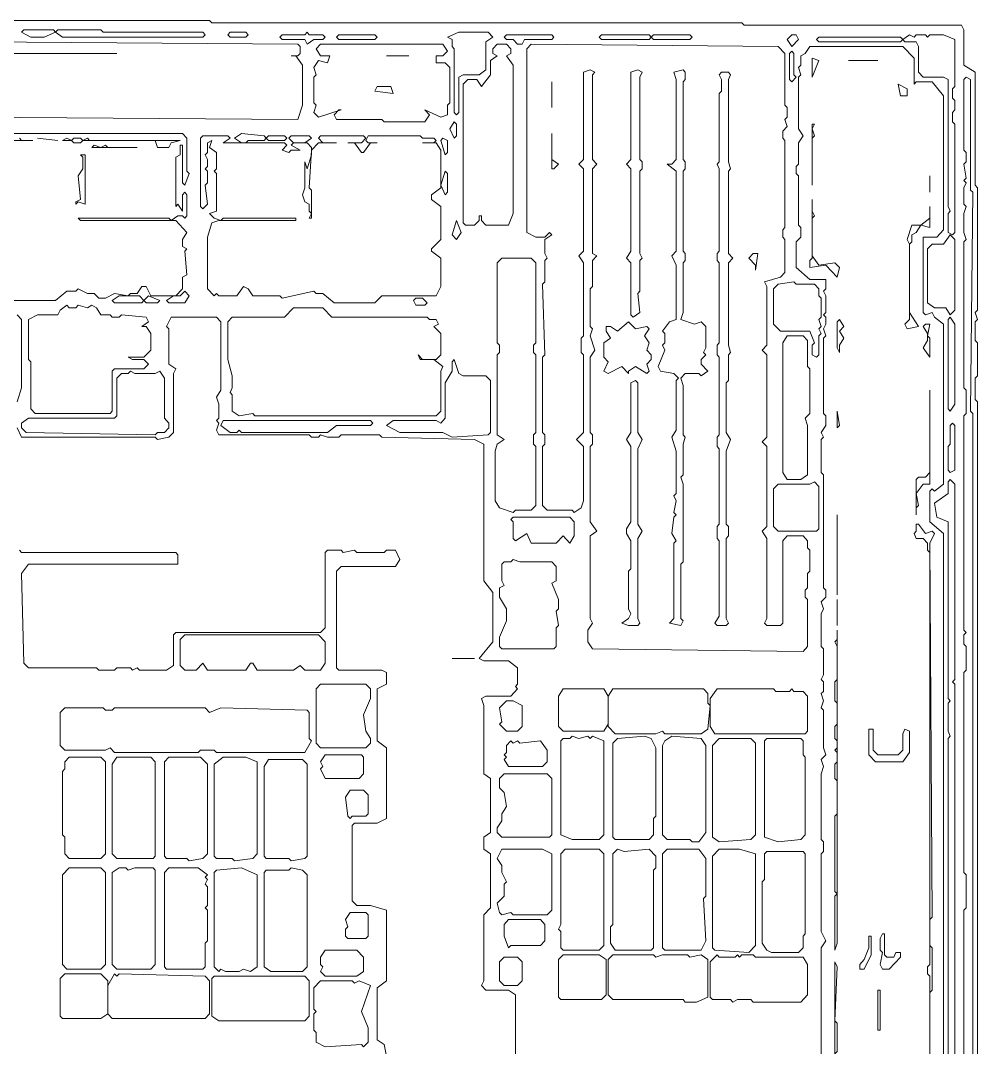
# Model space of a CAD drawing. Header units: millimetres. Extents: x -943 to 53669, y -4146 to 35616.
# Drawn here: x 35969 to 52007, y 18254 to 35458 of the extents above; entities that cross this region are included whole.
import ezdxf

# ---------------------------------------------------------------- set-up
doc = ezdxf.new("R2010")
doc.units = ezdxf.units.MM
doc.layers.add('RASTER_CONTOURS', color=7, linetype='Continuous', lineweight=18, true_color=0x50555f)

msp = doc.modelspace()

# ---------------------------------------------------------------- linework, layer by layer
at = {"layer": 'RASTER_CONTOURS'}
for points in [[(52007, 9867), (52007, 29070), (51969, 29110), (51969, 29465), (52007, 29504), (52007, 30056), (51969, 30095), (51969, 30411), (52007, 30450), (51969, 30569), (52007, 30608), (52007, 32658), (51969, 32698), (51969, 34591), (51779, 34709), (51779, 35300), (51741, 35379), (48097, 35379), (48059, 35419), (39177, 35419), (39139, 35458), (35533, 35458)], [(49388, 17083), (49388, 19922), (49464, 20040), (49388, 20198), (49388, 21499), (49426, 21539), (49426, 21697), (49388, 21736), (49388, 22840), (49426, 22958), (49388, 23077), (49464, 23156), (49426, 23274), (49426, 23905), (49388, 23944), (49426, 24062), (49388, 24181), (49426, 24220), (49426, 24378), (49388, 24417), (49426, 24496), (49426, 24930), (49388, 24969), (49388, 25521), (49426, 25600), (49388, 25719), (49464, 25797), (49464, 25916), (49426, 25955), (49426, 27848), (49388, 27887), (49388, 28439), (49426, 28479), (49388, 28558), (49464, 28676), (49464, 28834), (49426, 28873), (49426, 30135), (49464, 30174), (49426, 30293), (49464, 30371), (49464, 30490), (49426, 30529), (49464, 30569), (49464, 30845), (49426, 30923), (49464, 30963), (49464, 31121), (49198, 31121), (48970, 31318), (48970, 31752), (49046, 31830), (49046, 31988), (49008, 32028), (49008, 32856), (48970, 32895), (48970, 33013), (49008, 33053), (49008, 33408), (49084, 33526), (49008, 33644), (49008, 34512), (49046, 34551), (49008, 34669), (49046, 34709), (49046, 34867), (49122, 34906), (49198, 35024), (50754, 35024), (50944, 34827), (50944, 34393), (50982, 34433), (51248, 34433), (51438, 34196), (51438, 31949), (51324, 31830), (51096, 31830), (51096, 30569), (51134, 30529), (51248, 30569), (51286, 30490), (51438, 30371), (51438, 27690), (51286, 27572), (51248, 27611), (51210, 27572), (51210, 27059), (51438, 26862), (51438, 17911)], [(51779, 17556), (51779, 20553), (51817, 20592), (51817, 21145), (51779, 21184), (51779, 24536), (51817, 24575), (51817, 24969), (51779, 25009), (51779, 25166), (51817, 25206), (51779, 25245), (51779, 28834), (51817, 28873), (51817, 29267), (51779, 29307), (51779, 31752), (51817, 31791), (51779, 31909), (51779, 32225), (51817, 32343), (51779, 32382), (51779, 32658), (51817, 32737), (51779, 32777), (51817, 32816), (51779, 33053), (51817, 33092), (51817, 33250), (51779, 33289), (51779, 34472), (51817, 34512), (51893, 34472), (51893, 32619), (51931, 32580), (51893, 28912), (51931, 28873), (51931, 9552)], [(35381, 33565), (38683, 33565), (38759, 33486), (38759, 32934), (38797, 32895), (38721, 32698), (38683, 32737), (38683, 33368), (38646, 33368), (38646, 33210), (38570, 33171), (38570, 32343), (38608, 32382), (38683, 32264), (38683, 32540), (38721, 32580), (38759, 32540), (38759, 32185), (38721, 32146), (38683, 32185), (38608, 32185), (38494, 32106), (38456, 32146), (36937, 32146), (36975, 32106), (38570, 32106), (38759, 31909), (38683, 31791), (38683, 31673), (38759, 31633), (38721, 31594), (38759, 31199), (38683, 31160), (38683, 30963), (38570, 30845), (38152, 30845), (38076, 31002), (38000, 31002), (37924, 30884), (37810, 30884), (37772, 30845), (37545, 30884), (37393, 30805), (37279, 30805), (37203, 30884), (37089, 30884), (36937, 30963), (36899, 30923), (36748, 30923), (36558, 30766), (35799, 30766)], [(35305, 33447), (36178, 33447), (35988, 33447), (35950, 33486)], [(35912, 30529), (35988, 30450), (35988, 29307), (35912, 29070)], [(35912, 28636), (35988, 28479), (38228, 28479), (38266, 28439), (38456, 28479), (38532, 28558), (38532, 29543), (38570, 29622), (38456, 29701), (38456, 30293), (38418, 30332), (38494, 30490), (39253, 30490), (39329, 30411), (39329, 29267), (39253, 29149), (39291, 29031), (39291, 28794), (39253, 28755), (39291, 28715), (39253, 28597), (39291, 28518), (40809, 28518), (40847, 28479), (40961, 28479), (40999, 28518), (41113, 28479), (41303, 28479), (41341, 28518), (41986, 28518), (42024, 28479), (43580, 28439), (43732, 28360), (43732, 26073), (43884, 25876), (43884, 25048), (43656, 24772), (43732, 24733), (44150, 24733), (44301, 24614), (44301, 24338), (44263, 24299), (44301, 24260), (44187, 24141), (43770, 24141), (43694, 24102), (43732, 23984), (43732, 22840), (43846, 22761), (43846, 21854), (43732, 21775), (43732, 21578), (43846, 21499), (43846, 20592), (43732, 20474), (43732, 19370), (43694, 19291), (43770, 19212), (44150, 19212), (44263, 19134), (44263, 17951)], [(51514, 17714), (51514, 23432), (51552, 23471), (51514, 23550), (51514, 24023), (51552, 24062), (51514, 24102), (51514, 27059), (51324, 27138), (51286, 27375), (51514, 27532), (51514, 27730), (51552, 27769), (51627, 27690), (51627, 24417), (51589, 24378), (51627, 24338), (51627, 12036)], [(51210, 18108), (51210, 19173), (51248, 19212), (51248, 19922), (51210, 19962), (51210, 20395), (51248, 20435), (51210, 26704), (51286, 26862), (51248, 26901), (51134, 26862), (51020, 27020), (50982, 27020), (50982, 26901), (50944, 26862), (50982, 26783), (51096, 26783), (51172, 26704), (51172, 26586), (51210, 26547), (51210, 19646), (51172, 19607), (51172, 19488), (51210, 19449), (51210, 18148)], [(42100, 18108), (42062, 18305), (41948, 18384), (41948, 19252), (42100, 19370), (42100, 20553), (41834, 20632), (41606, 20632), (41530, 20711), (41530, 21973), (41568, 22012), (41948, 22012), (42100, 22091), (42100, 23274), (41948, 23392), (41948, 24260), (42100, 24338), (42100, 24536), (42024, 24575), (41303, 24575), (41265, 24614), (41265, 26231), (41341, 26310), (42252, 26310), (42328, 26428), (42252, 26586), (42100, 26586), (42062, 26547), (41606, 26547), (41568, 26586), (41379, 26547), (41341, 26586), (41113, 26586), (41075, 26547), (41075, 25285), (40999, 25206), (38570, 25206), (38532, 25166), (38532, 24654), (38418, 24575), (37962, 24575), (37924, 24614), (37848, 24575), (37810, 24614), (37583, 24614), (37545, 24575), (37279, 24575), (37241, 24614), (36102, 24614), (36026, 24693), (35988, 26192), (36102, 26349), (38608, 26349), (38608, 26507), (38570, 26547), (35988, 26547), (35950, 26586)]]:
    msp.add_lwpolyline(points, dxfattribs=at)
for points in [[(35988, 35261), (36026, 35300), (36520, 35300), (36558, 35261), (36368, 35182), (36140, 35182)], [(36558, 35261), (36596, 35300), (37317, 35300), (37355, 35261), (39025, 35261), (39063, 35221), (39025, 35182), (36672, 35182)], [(35153, 35064), (35267, 35143), (35305, 35103), (40619, 35064), (40657, 35024), (40657, 34906), (40619, 34867), (40505, 34867), (40581, 34867), (40695, 34709), (40695, 34039), (40619, 33802), (35191, 33841), (35153, 33881), (35153, 34867), (35191, 34906), (37583, 34906), (35837, 34906), (35799, 34945), (35761, 34906), (35267, 34906), (35153, 34985)], [(39443, 35221), (39481, 35261), (39746, 35261), (39784, 35221), (39746, 35182), (39481, 35182)], [(41075, 35182), (41037, 35143), (40885, 35143), (40771, 35064), (40733, 35143), (40354, 35143), (40316, 35182), (40354, 35221), (40733, 35221), (40771, 35261), (40809, 35221), (41037, 35221)], [(41265, 35182), (41303, 35221), (41910, 35221), (41948, 35182), (41910, 35143), (41303, 35143)], [(43808, 35261), (43884, 35182), (43770, 35103), (43770, 34630), (43656, 34551), (43390, 34551), (43314, 34512), (43314, 33920), (43276, 33881), (43239, 33920), (43239, 34985), (43201, 35024), (43201, 35143), (43125, 35182), (43314, 35261)], [(44074, 35182), (44112, 35221), (44871, 35221), (44909, 35182), (44871, 35143), (44415, 35143), (44377, 35064), (44301, 35064), (44225, 35143), (44112, 35143)], [(45668, 35182), (45706, 35221), (46503, 35221), (46541, 35182), (46503, 35143), (45706, 35143)], [(46541, 35182), (46579, 35221), (47186, 35221), (47224, 35182), (47186, 35143), (46579, 35143)], [(48970, 35221), (49008, 35143), (48894, 35024), (48818, 35143), (48894, 35221)], [(49312, 35143), (49350, 35182), (50716, 35182), (50754, 35143), (50716, 35103), (49350, 35103)], [(50868, 35221), (50944, 35182), (50982, 35221), (51134, 35221), (51172, 35182), (51210, 35221), (51438, 35221), (51627, 35143), (51627, 34354), (51589, 34315), (51589, 34157), (51627, 34117), (51627, 33960), (51589, 33920), (51589, 33763), (51627, 33723), (51627, 31909), (51589, 31870), (51514, 31909), (51514, 32225), (51552, 32264), (51514, 32343), (51514, 34472), (51438, 34512), (51096, 34512), (51020, 34591), (51020, 35024), (50982, 35103), (50792, 35103), (50754, 35143)], [(40923, 34985), (40999, 35064), (43049, 35064), (43125, 34945), (43049, 34867), (42935, 34867), (42935, 34748), (43087, 34748), (43163, 34669), (43163, 34078), (43125, 34039), (43125, 33881), (43011, 33841), (42745, 33960), (42821, 33881), (42745, 33763), (42062, 33763), (42024, 33802), (41265, 33802), (41227, 33881), (41303, 33960), (41341, 33960), (40961, 33841), (40885, 33920), (40923, 34039), (40885, 34078), (40885, 34512), (40923, 34551), (40885, 34669), (40961, 34788), (41113, 34748), (41151, 34867), (40999, 34867)], [(44112, 35064), (44187, 34985), (44187, 34906), (44112, 34867), (44225, 34709), (44225, 32225), (44150, 32028), (43770, 32028), (43694, 32106), (43694, 32185), (43656, 32185), (43656, 32106), (43580, 32028), (43428, 32028), (43390, 32067), (43390, 34393), (43466, 34472), (43618, 34472), (43694, 34354), (43846, 34551), (43846, 34788), (43960, 34867), (43884, 34906), (43884, 34985), (43960, 35064)], [(44529, 35064), (48667, 35024), (48781, 34906), (48781, 34039), (48818, 33999), (48818, 33841), (48781, 33802), (48818, 33684), (48743, 33605), (48743, 33486), (48781, 33447), (48781, 31988), (48743, 31949), (48743, 31830), (48781, 31791), (48781, 31239), (48705, 31160), (48439, 31081), (48477, 31002), (48477, 30017), (48401, 29938), (48477, 29859), (48477, 28479), (48401, 28400), (48477, 28321), (48477, 26980), (48401, 26901), (48477, 26783), (48477, 25443), (48439, 25364), (48477, 25324), (48705, 25324), (48743, 25364), (48743, 26744), (48818, 26823), (49084, 26823), (49160, 26744), (49160, 26625), (49198, 26586), (49198, 26231), (49160, 26192), (49160, 25955), (49122, 25916), (49122, 25797), (49160, 25758), (49160, 24969), (49084, 24890), (45554, 24930), (45478, 25048), (45478, 25245), (45554, 25364), (45516, 25443), (45516, 26823), (45630, 26901), (45516, 27059), (45516, 28321), (45554, 28360), (45554, 28518), (45516, 28558), (45516, 29819), (45592, 29938), (45516, 30174), (45554, 30293), (45516, 30332), (45516, 30963), (45554, 31002), (45554, 31436), (45630, 31515), (45554, 31554), (45554, 32974), (45630, 33053), (45554, 33132), (45554, 34551), (45592, 34591), (45516, 34630), (45402, 34591), (45402, 33132), (45326, 33053), (45402, 32974), (45402, 31594), (45326, 31515), (45402, 31397), (45402, 30174), (45364, 30135), (45364, 29898), (45402, 29859), (45402, 28558), (45288, 28439), (45402, 28321), (45402, 27414), (45364, 27296), (45250, 27217), (45212, 27256), (44795, 27256), (44719, 27335), (44719, 28321), (44757, 28360), (44757, 28518), (44719, 28558), (44719, 29819), (44757, 29859), (44719, 31042), (44757, 31081), (44757, 31436), (44795, 31475), (44757, 31554), (44757, 31791), (44871, 31870), (44833, 31909), (44757, 31830), (44605, 31830), (44453, 31909), (44453, 34985)], [(48894, 34945), (48932, 34906), (48932, 34551), (48970, 34512), (48894, 34433), (48856, 34472), (48856, 34906)], [(42100, 34867), (42479, 34867)], [(49236, 34827), (49236, 34512), (49350, 34788)], [(49843, 34788), (50337, 34788)], [(46313, 34630), (46199, 34591), (46199, 33132), (46123, 33053), (46199, 32974), (46199, 31594), (46123, 31475), (46199, 31397), (46199, 30529), (46237, 30490), (46351, 30569), (46313, 30884), (46351, 30923), (46351, 31436), (46389, 31475), (46351, 31554), (46351, 32934), (46389, 32974), (46389, 33092), (46351, 33132), (46351, 34512), (46389, 34591)], [(47072, 34630), (46921, 34591), (46958, 34472), (46958, 33132), (46883, 33053), (46807, 33053), (46958, 32934), (46958, 31594), (46883, 31515), (46958, 31357), (46958, 30450), (46845, 30411), (46731, 30253), (46769, 30214), (46769, 30056), (46731, 30017), (46769, 29938), (46655, 29662), (46693, 29583), (46921, 29543), (46996, 29465), (46958, 29425), (46958, 28597), (46883, 28479), (46958, 28242), (46958, 27532), (46921, 27493), (46958, 27414), (46921, 27217), (46958, 27177), (46921, 27138), (46883, 26862), (46958, 26744), (46921, 26704), (46921, 25443), (46845, 25364), (47034, 25324), (47072, 25403), (47034, 25443), (47034, 26349), (47072, 26389), (47072, 27690), (47034, 27808), (47072, 27848), (47072, 28360), (47110, 28479), (47072, 28518), (47072, 29346), (47034, 29465), (47110, 29543), (47338, 29543), (47376, 29504), (47490, 29583), (47376, 29701), (47376, 29780), (47452, 29859), (47414, 29898), (47452, 29977), (47452, 30332), (47376, 30411), (47262, 30371), (47034, 30450), (47072, 30569), (47072, 31397), (47110, 31436), (47110, 31554), (47072, 31594), (47072, 32934), (47110, 32974), (47110, 33092), (47072, 33132), (47072, 34433), (47110, 34472), (47110, 34591)], [(47832, 34591), (47718, 34591), (47680, 34551), (47718, 34472), (47718, 34275), (47680, 34236), (47680, 33092), (47642, 33053), (47680, 32974), (47680, 31594), (47642, 31554), (47642, 31436), (47680, 31397), (47680, 30056), (47642, 30017), (47642, 29859), (47680, 29819), (47680, 28518), (47642, 28479), (47642, 28321), (47680, 28282), (47680, 27020), (47642, 26980), (47642, 26783), (47680, 26744), (47680, 25482), (47604, 25364), (47642, 25324), (47794, 25324), (47832, 25364), (47794, 25443), (47794, 26783), (47832, 26823), (47832, 26980), (47794, 27020), (47794, 28242), (47869, 28439), (47794, 28558), (47794, 29386), (47832, 29425), (47832, 29859), (47869, 29898), (47832, 30017), (47832, 31397), (47907, 31475), (47832, 31554), (47832, 32934), (47869, 32974), (47832, 33092), (47832, 34472), (47869, 34551)], [(44871, 34433), (44871, 33999)], [(41910, 34275), (42214, 34236), (42176, 34354), (41948, 34354)], [(50678, 34393), (50716, 34196), (50830, 34196), (50830, 34315)], [(43239, 33763), (43276, 33723), (43276, 33526), (43239, 33486), (43163, 33644)], [(49274, 33723), (49236, 33723), (49236, 32698), (49236, 33486), (49274, 33526), (49236, 33644)], [(39557, 33486), (39670, 33565), (40050, 33526), (40088, 33486), (40050, 33447), (39784, 33447), (39746, 33408), (39670, 33408)], [(44871, 33565), (44871, 32974), (44909, 32974), (44985, 33053), (44871, 33132)], [(36254, 33486), (36596, 33447)], [(36672, 33447), (36823, 33447), (36861, 33408), (36975, 33408), (37013, 33447), (38228, 33447), (38266, 33329), (38456, 33329), (38494, 33408), (38646, 33447), (37127, 33447), (37089, 33486), (37013, 33447), (36975, 33486), (36861, 33486), (36823, 33447), (36748, 33486)], [(38987, 33486), (39025, 33526), (39443, 33526), (39481, 33486), (39367, 33408), (40392, 33408), (40430, 33368), (40354, 33289), (40468, 33250), (40505, 33289), (40657, 33289), (40505, 33368), (40543, 33408), (40771, 33408), (40847, 33329), (40847, 33210), (40771, 32974), (40733, 33092), (40733, 32658), (40695, 32540), (40733, 32422), (40809, 32382), (40809, 32264), (40847, 32225), (40809, 32146), (40847, 32146), (40847, 32619), (40809, 32658), (40847, 33289), (40961, 33408), (41265, 33408), (41037, 33408), (40961, 33486), (40999, 33526), (41720, 33526), (41758, 33486), (41682, 33408), (41454, 33408), (41568, 33408), (41682, 33250), (41720, 33250), (41834, 33408), (41948, 33408), (41796, 33408), (41758, 33447), (41796, 33526), (42669, 33526), (42707, 33486), (42897, 33486), (42935, 33447), (42897, 33408), (42707, 33408), (42935, 33408), (43011, 33289), (43011, 32658), (42859, 32540), (42859, 32461), (43011, 32343), (43011, 31791), (42859, 31633), (42859, 31594), (43011, 31475), (43011, 31002), (42935, 30845), (42024, 30845), (41910, 30726), (41227, 30726), (41037, 30884), (40923, 30884), (40885, 30923), (40354, 30805), (40316, 30845), (39860, 30845), (39784, 30963), (39708, 31002), (39594, 30845), (39291, 30845), (39253, 30884), (39215, 30845), (39101, 30963), (39101, 31830), (39177, 32067), (39291, 32106), (40581, 32106), (40581, 32146), (39367, 32146), (39329, 32106), (39215, 32146), (39139, 32225), (39253, 32264), (39253, 32895), (39215, 32934), (39253, 32974), (39253, 33250), (39139, 33329), (39177, 33447), (39101, 33408), (39101, 33250), (39063, 33210), (39101, 33132), (39101, 33013), (39063, 32974), (39101, 32934), (39101, 32737), (39063, 32698), (39101, 32382), (39025, 32304), (38987, 32343)], [(40088, 33486), (40126, 33526), (40392, 33526), (40430, 33486), (40392, 33447), (40126, 33447)], [(40468, 33486), (40505, 33526), (40809, 33526), (40847, 33486), (40733, 33408), (40543, 33408)], [(43049, 33486), (43125, 33447), (43125, 33250), (43087, 33210), (43011, 33447)], [(37051, 33210), (36975, 33210), (37013, 33171), (37013, 32974), (36937, 32856), (36975, 32461), (36899, 32422), (36899, 32382), (36937, 32422), (37051, 32382)], [(37165, 33329), (37924, 33329), (37431, 33329), (37393, 33368), (37317, 33329), (37203, 33368)], [(43087, 32934), (43125, 32895), (43125, 32580), (43087, 32540), (43011, 32698)], [(51210, 32856), (51210, 32580)], [(49236, 32461), (49236, 31475), (49198, 31436), (49198, 31318), (49464, 31357), (49654, 31160), (49692, 31318), (49616, 31397), (49350, 31357), (49236, 31515), (49236, 32146), (49274, 32185), (49236, 32264)], [(51210, 32343), (51210, 32146), (51058, 32028), (50906, 32028), (50830, 31791), (50868, 31712), (50868, 30450), (50792, 30371), (50830, 30293), (51020, 30332), (50868, 30569), (50868, 31712), (50906, 31752), (50906, 31870), (50982, 31909), (51058, 32028), (51210, 31988)], [(43276, 32106), (43352, 31909), (43276, 31791), (43201, 31870)], [(51552, 31870), (51627, 31791), (51627, 30608), (51552, 30529), (51476, 30647), (51286, 30647), (51172, 30726), (51172, 31633), (51248, 31712), (51438, 31712)], [(48325, 31554), (48249, 31554), (48173, 31475), (48287, 31357), (48287, 31278)], [(44529, 31475), (44605, 31397), (44605, 30056), (44567, 30017), (44567, 29898), (44605, 29859), (44605, 28558), (44567, 28518), (44567, 28360), (44605, 28321), (44605, 27335), (44529, 27256), (44263, 27256), (44225, 27217), (43998, 27296), (43922, 27414), (43922, 28242), (43960, 28360), (44074, 28439), (43960, 28518), (43960, 29859), (43998, 29898), (43998, 30017), (43960, 30056), (43960, 31397), (44036, 31475)], [(48667, 31042), (48932, 31081), (48970, 31042), (49274, 31042), (49350, 30963), (49350, 30845), (49388, 30805), (49388, 30490), (49350, 30450), (49388, 30332), (49350, 30293), (49388, 30214), (49350, 30174), (49350, 29859), (49312, 29819), (49236, 29859), (49236, 30017), (49274, 30056), (49198, 30253), (48705, 30253), (48591, 30371), (48591, 30963)], [(37507, 30766), (37621, 30845), (37962, 30845), (38038, 30766), (38000, 30726), (37545, 30726)], [(38038, 30766), (38114, 30845), (38304, 30766), (38266, 30726), (38076, 30726)], [(38797, 30845), (38721, 30726), (38456, 30726), (38418, 30766), (38532, 30845), (38646, 30845), (38721, 30923)], [(42555, 30766), (42593, 30805), (42707, 30805), (42783, 30726), (42745, 30687), (42593, 30687)], [(36254, 30529), (36596, 30529), (36634, 30608), (36748, 30687), (36786, 30647), (36899, 30647), (36937, 30687), (37089, 30647), (37165, 30687), (37241, 30647), (37317, 30529), (37469, 30529), (37507, 30490), (37621, 30490), (37659, 30529), (38076, 30490), (38114, 30411), (38000, 30332), (38076, 30332), (38152, 30214), (38152, 29938), (38038, 29819), (37772, 29819), (37848, 29780), (38038, 29780), (38114, 29701), (38038, 29622), (37545, 29622), (37507, 29583), (37507, 28912), (37469, 28873), (36216, 28873), (36140, 28952), (36140, 29741), (36102, 29780), (36102, 30450)], [(39443, 30411), (39519, 30490), (40392, 30490), (40543, 30647), (41037, 30647), (41189, 30490), (42783, 30490), (42821, 30450), (42935, 30450), (42973, 30371), (42897, 30332), (43011, 30214), (43011, 29859), (42935, 29780), (42707, 29780), (42631, 29859), (42669, 29780), (42897, 29780), (43049, 29662), (43011, 29583), (43011, 28912), (42935, 28834), (39898, 28834), (39860, 28873), (39632, 28834), (39519, 28912), (39519, 29188), (39481, 29228), (39519, 29307), (39519, 29504), (39443, 29780)], [(51552, 30490), (51627, 30371), (51627, 29031), (51552, 28912), (51514, 28952), (51514, 30450)], [(45782, 30332), (45782, 30253), (45858, 30135), (45744, 30056), (45744, 29819), (45820, 29741), (45744, 29583), (45820, 29543), (46047, 29662), (46161, 29543), (46161, 29583), (46275, 29662), (46465, 29543), (46503, 29583), (46465, 29701), (46541, 29780), (46541, 29859), (46465, 29938), (46503, 30056), (46427, 30174), (46503, 30293), (46465, 30332), (46275, 30293), (46161, 30411), (45972, 30253), (45858, 30332)], [(49692, 30450), (49654, 30411), (49654, 29977), (49692, 29898), (49692, 30017), (49767, 30135), (49692, 30253), (49767, 30332)], [(51134, 30371), (51096, 30332), (51172, 30214), (51172, 30095), (51096, 29977), (51210, 29819), (51210, 30135), (51172, 30174), (51210, 30371)], [(48818, 30174), (49084, 30174), (49160, 30095), (49160, 29662), (49198, 29622), (49198, 28873), (49122, 28794), (49160, 28676), (49160, 27848), (49046, 27769), (48818, 27769), (48743, 27887), (48743, 30056)], [(43846, 29425), (43846, 28558), (43808, 28518), (43201, 28479), (43049, 28558), (42328, 28558), (42100, 28676), (42214, 28755), (42935, 28755), (43011, 28715), (43087, 28794), (43087, 29386), (43201, 29583), (43201, 29741), (43239, 29780), (43314, 29543), (43390, 29504), (43770, 29504)], [(38380, 29465), (38380, 28794), (38456, 28715), (38456, 28636), (38380, 28558), (38266, 28558), (38228, 28518), (36064, 28558), (35988, 28636), (35988, 28715), (36102, 28794), (37545, 28794), (37583, 28834), (37583, 29465), (37659, 29543), (37772, 29543), (37810, 29583), (37886, 29543), (38228, 29543), (38304, 29583)], [(46275, 29425), (46199, 29386), (46199, 28558), (46123, 28439), (46199, 28321), (46199, 27059), (46123, 26941), (46123, 26862), (46199, 26744), (46199, 26271), (46161, 26231), (46161, 25600), (46199, 25521), (46161, 25443), (46047, 25364), (46161, 25324), (46313, 25324), (46351, 25364), (46313, 25443), (46313, 26783), (46389, 26901), (46313, 27020), (46313, 28282), (46389, 28439), (46313, 28558), (46313, 29386)], [(51210, 29267), (51210, 27887), (51134, 27808), (51020, 27808), (50982, 27769), (50982, 27177), (50982, 27296), (51020, 27335), (50982, 27532), (51096, 27690), (51210, 27690)], [(49654, 28912), (49654, 28636), (49692, 28676)], [(39329, 28676), (39367, 28755), (41834, 28755), (41872, 28715), (41834, 28676), (41265, 28676), (41113, 28558), (39670, 28558), (39632, 28597), (39594, 28558), (39481, 28558)], [(51589, 28715), (51627, 28676), (51627, 27927), (51552, 27887), (51514, 27927), (51514, 28321), (51552, 28360), (51552, 28676)], [(49274, 27730), (49350, 27651), (49350, 26941), (49312, 26901), (48667, 26901), (48591, 26980), (48591, 27611), (48667, 27690), (49198, 27690)], [(44187, 27099), (44225, 27138), (45174, 27138), (45250, 27059), (45250, 26823), (45174, 26704), (45061, 26823), (44947, 26704), (44529, 26704), (44453, 26862), (44263, 26744), (44225, 26783), (44225, 27059)], [(49654, 27177), (49654, 25837)], [(44074, 26389), (44187, 26389), (44225, 26428), (44339, 26389), (44871, 26389), (44947, 26310), (44947, 26073), (44871, 26034), (44985, 25758), (44985, 25600), (44947, 25561), (44985, 25324), (44947, 25285), (44947, 24969), (44909, 24930), (44036, 24930), (43998, 24969), (43998, 25127), (44112, 25403), (44112, 25600), (43998, 25797), (43998, 25955), (44074, 25995), (44036, 26073), (44036, 26349)], [(49654, 25758), (49654, 25324)], [(38646, 25088), (38721, 25166), (40961, 25166), (41075, 25048), (41075, 24693), (40999, 24575), (40733, 24575), (40657, 24654), (40543, 24575), (39936, 24575), (39860, 24693), (39822, 24693), (39746, 24575), (39101, 24575), (39025, 24693), (38911, 24575), (38721, 24575), (38646, 24654)], [(49654, 25245), (49654, 25088), (49616, 25048), (49654, 24969), (49654, 24417), (49616, 24378), (49616, 24062), (49654, 24023), (49654, 23668), (49616, 23629), (49616, 23432), (49654, 23392), (49654, 23274), (49616, 23234), (49654, 23195), (49654, 23037), (49616, 22998), (49616, 22761), (49654, 22722), (49654, 22170), (49616, 22130), (49616, 20868), (49654, 20829), (49616, 20790), (49616, 19883), (49654, 20001)], [(43201, 24772), (43580, 24772)], [(40999, 24338), (41758, 24338), (41834, 24260), (41834, 24102), (41720, 23826), (41758, 23550), (41834, 23432), (41834, 23353), (41758, 23274), (40999, 23274), (40923, 23353), (40923, 24260)], [(45061, 24260), (45744, 24260), (45820, 24141), (45820, 23668), (45744, 23550), (45061, 23550), (44985, 23629), (44985, 24141)], [(45820, 24141), (45896, 24260), (47414, 24260), (47490, 24181), (47490, 24023), (47528, 23984), (47490, 23589), (47376, 23510), (46769, 23510), (46731, 23550), (46617, 23510), (45934, 23510), (45820, 23629)], [(47528, 24102), (47642, 24260), (48591, 24260), (48629, 24220), (48856, 24220), (48894, 24260), (48932, 24220), (49084, 24220), (49160, 24141), (49160, 23550), (49122, 23510), (47604, 23510), (47528, 23629)], [(36634, 23865), (36710, 23944), (37355, 23944), (37393, 23905), (37507, 23905), (37545, 23944), (39063, 23944), (39139, 23865), (39329, 23944), (40771, 23905), (40809, 23865), (40809, 23432), (40847, 23392), (40733, 23195), (39253, 23195), (39215, 23234), (38987, 23234), (38949, 23195), (37545, 23195), (37469, 23274), (37393, 23234), (36710, 23234), (36634, 23313)], [(44112, 24062), (44225, 24062), (44377, 23984), (44377, 23629), (44301, 23550), (44112, 23550), (43998, 23668), (44036, 23708), (43998, 23944)], [(50185, 23589), (50185, 23156), (50299, 23037), (50754, 23037), (50868, 23195), (50868, 23550), (50792, 23589), (50754, 23510), (50754, 23234), (50678, 23156), (50337, 23156), (50261, 23234), (50261, 23589)], [(45061, 23432), (45174, 23432), (45212, 23471), (45326, 23432), (45478, 23471), (45516, 23432), (45554, 23471), (45744, 23392), (45744, 21815), (45668, 21736), (45212, 21736), (45023, 21815), (45023, 23392)], [(45972, 23432), (46427, 23471), (46541, 23432), (46617, 23274), (46617, 22130), (46579, 22091), (46579, 21815), (46503, 21736), (45934, 21736), (45896, 21775), (45896, 23353)], [(46883, 23471), (47376, 23432), (47452, 23313), (47452, 21854), (47338, 21697), (47224, 21697), (47186, 21736), (46807, 21736), (46731, 21815), (46731, 23313), (46769, 23392)], [(47680, 23432), (48211, 23432), (48287, 23353), (48287, 21815), (48211, 21736), (47680, 21697), (47566, 21775), (47566, 23313)], [(48477, 23432), (49046, 23432), (49084, 23392), (49084, 23156), (49122, 23116), (49122, 21815), (49046, 21736), (48667, 21697), (48439, 21775), (48439, 23392)], [(44112, 23313), (44187, 23392), (44225, 23353), (44301, 23392), (44339, 23353), (44681, 23392), (44795, 23234), (44795, 23037), (44719, 22958), (44150, 22958), (44074, 23077), (44112, 23116), (44074, 23156), (44112, 23195)], [(36786, 23116), (37317, 23116), (37393, 23037), (37393, 21499), (37317, 21421), (36786, 21421), (36710, 21499), (36710, 21775), (36672, 21815), (36672, 22879), (36710, 22919), (36710, 23037)], [(37583, 23116), (38152, 23116), (38228, 23037), (38228, 21460), (38190, 21421), (37583, 21421), (37507, 21499), (37507, 22998)], [(38456, 23116), (38987, 23116), (39101, 22998), (39101, 21499), (39025, 21421), (38797, 21381), (38759, 21421), (38418, 21421), (38380, 21460), (38380, 23037)], [(39367, 23116), (39746, 23116), (39936, 23037), (39936, 21499), (39860, 21421), (39557, 21381), (39519, 21421), (39253, 21421), (39215, 21460), (39215, 22998)], [(40126, 23077), (40695, 23077), (40771, 22998), (40771, 21460), (40733, 21421), (40505, 21381), (40468, 21421), (40088, 21421), (40050, 21460), (40050, 22958)], [(40999, 23037), (41075, 23156), (41682, 23156), (41720, 23116), (41720, 22840), (41644, 22761), (41075, 22761), (40999, 22919), (41037, 22958)], [(44074, 22840), (44795, 22840), (44871, 22761), (44871, 21815), (44833, 21775), (44036, 21775), (43960, 21854), (43960, 21933), (44036, 22051), (44036, 22170), (44112, 22288), (44074, 22525), (43998, 22603), (43998, 22761)], [(41492, 22564), (41720, 22564), (41796, 22485), (41796, 22170), (41758, 22130), (41530, 22130), (41492, 22091), (41454, 22130), (41417, 22446)], [(44036, 21578), (44719, 21578), (44871, 21499), (44871, 20553), (44795, 20474), (44225, 20474), (44187, 20514), (44036, 20474), (43998, 20514), (43960, 20671), (44074, 20790), (44074, 20987), (44112, 21026), (44036, 21184), (44036, 21302), (43960, 21421)], [(45099, 21578), (45668, 21578), (45744, 21499), (45744, 19962), (45668, 19883), (45061, 19883), (45023, 19922), (45023, 20198), (44985, 20238), (45023, 20316), (45023, 21499)], [(45972, 21578), (46085, 21539), (46503, 21578), (46617, 21460), (46617, 21263), (46579, 21223), (46579, 19922), (46541, 19883), (45934, 19883), (45858, 20001), (45858, 20277), (45896, 20316), (45896, 21499)], [(46807, 21578), (47338, 21578), (47452, 21421), (47452, 20790), (47414, 20750), (47452, 20040), (47376, 19883), (46769, 19883), (46731, 19922), (46731, 21499)], [(47680, 21578), (48021, 21578), (48287, 21499), (48287, 19962), (48173, 19843), (47604, 19883), (47566, 19922), (47566, 21460)], [(48477, 21539), (49084, 21539), (49122, 21499), (49122, 20159), (49084, 20119), (49084, 19922), (49008, 19843), (48553, 19843), (48477, 19883), (48401, 20001), (48401, 21026), (48439, 21066), (48439, 21499)], [(36786, 21263), (37317, 21263), (37393, 21184), (37393, 19646), (37317, 19567), (36748, 19567), (36672, 19646), (36672, 21145)], [(37621, 21263), (37734, 21263), (37772, 21223), (37886, 21263), (38190, 21263), (38228, 21223), (38228, 19646), (38152, 19567), (37583, 19567), (37507, 19646), (37507, 21184)], [(38456, 21263), (38949, 21263), (39101, 21145), (39063, 21105), (39101, 21066), (39063, 20987), (39101, 20947), (39101, 20632), (39063, 20592), (39101, 20553), (39101, 20040), (39063, 20001), (39063, 19607), (39025, 19567), (38418, 19567), (38380, 19607), (38380, 21184)], [(39253, 21223), (39670, 21263), (39936, 21145), (39936, 19607), (39822, 19528), (39708, 19567), (39632, 19528), (39405, 19528), (39329, 19567), (39291, 19528), (39215, 19607), (39215, 21184)], [(40695, 21223), (40771, 21145), (40771, 19607), (40695, 19528), (40164, 19528), (40050, 19607), (40050, 21184), (40088, 21223), (40468, 21223), (40505, 21263)], [(41492, 20514), (41758, 20514), (41796, 20474), (41796, 20119), (41758, 20080), (41454, 20080), (41417, 20119), (41417, 20238), (41454, 20277), (41417, 20395)], [(44074, 20316), (44150, 20395), (44681, 20395), (44757, 20316), (44757, 20040), (44681, 19962), (44187, 19962), (44150, 19922), (44074, 20119)], [(50413, 20159), (50375, 20080), (50375, 19883), (50413, 19843), (50375, 19646), (50413, 19567), (50527, 19567), (50716, 19764), (50716, 19843), (50640, 19843), (50603, 19764), (50489, 19764), (50451, 19804), (50451, 20159)], [(50223, 20119), (50185, 20119), (50185, 19922), (50109, 19725), (50033, 19646), (50033, 19567), (50109, 19567), (50223, 19804)], [(40999, 19764), (41075, 19883), (41606, 19883), (41720, 19764), (41720, 19528), (41606, 19449), (41075, 19449), (40999, 19528), (41037, 19607), (40999, 19646)], [(44985, 19725), (45061, 19804), (45668, 19804), (45782, 19725), (45782, 19134), (45706, 19055), (45023, 19055), (44985, 19094)], [(45820, 19725), (45896, 19804), (46579, 19804), (46617, 19764), (46731, 19804), (47148, 19804), (47186, 19764), (47376, 19804), (47490, 19725), (47490, 19094), (47300, 19015), (47110, 19015), (47072, 19055), (45896, 19055), (45820, 19134)], [(47528, 19686), (47642, 19804), (47680, 19764), (47945, 19764), (47983, 19804), (48021, 19764), (48059, 19804), (48249, 19804), (48287, 19764), (49084, 19764), (49160, 19646), (49160, 19134), (49046, 19015), (48249, 19015), (48211, 19055), (47983, 19055), (47907, 19015), (47869, 19055), (47566, 19055), (47528, 19094)], [(44074, 19764), (44301, 19764), (44377, 19686), (44377, 19370), (44301, 19291), (44074, 19291), (43998, 19370), (43998, 19686)], [(49616, 19686), (49616, 12943), (49578, 12903), (49616, 12825), (49616, 12391), (49616, 15072), (49654, 15112), (49616, 15151), (49616, 18148), (49654, 18187), (49654, 18660), (49616, 18700), (49654, 19607)], [(36634, 19410), (36710, 19488), (37317, 19488), (37431, 19370), (37431, 18818), (37317, 18739), (36672, 18739), (36634, 18779)], [(37431, 19291), (37545, 19488), (37583, 19449), (37621, 19488), (39063, 19449), (39139, 19370), (39139, 18818), (39063, 18739), (37507, 18739), (37431, 18818)], [(39177, 19410), (39215, 19449), (40733, 19449), (40809, 19370), (40809, 18779), (40733, 18700), (39291, 18700), (39177, 18779)], [(40999, 19370), (41530, 19370), (41568, 19331), (41644, 19370), (41834, 19291), (41682, 18857), (41796, 18581), (41796, 18345), (41720, 18266), (41682, 18305), (41075, 18266), (40923, 18345), (40923, 18503), (40885, 18542), (40885, 18818), (40923, 18857), (40885, 18897), (40885, 19252)], [(50337, 19212), (50337, 18542), (50375, 18542), (50375, 19212)]]:
    msp.add_lwpolyline(points, close=True, dxfattribs=at)

doc.saveas('drawing.dxf')
